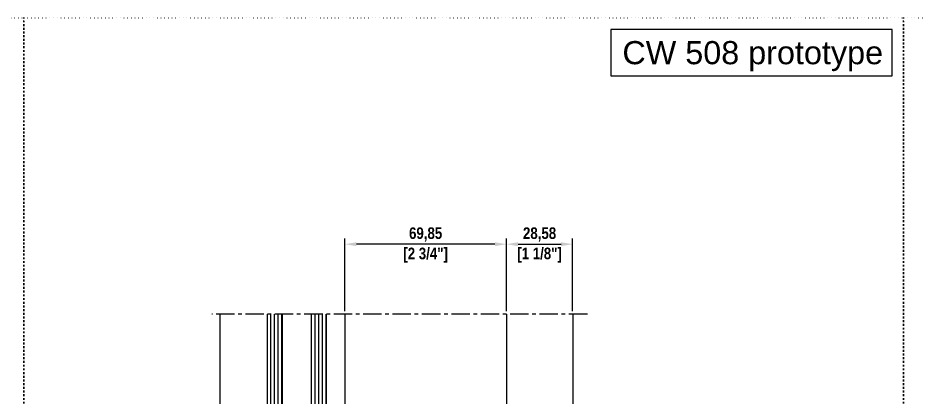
# Model space of a CAD drawing. Header units: millimetres. Extents: x -17234 to -8874, y -2869 to 1211.
# Drawn here: x -16096.8 to -15709, y -483.1 to -319.2 of the extents above; entities that cross this region are included whole.
import ezdxf
from ezdxf.enums import TextEntityAlignment as Align

# ---------------------------------------------------------------- set-up
doc = ezdxf.new("R2010")
doc.units = ezdxf.units.MM
doc.linetypes.add('ACAD_ISO07W100', pattern=[3, 0, -3])
doc.linetypes.add('CENTER', pattern=[50.8, 31.75, -6.35, 6.35, -6.35])
doc.layers.get('Defpoints').update_dxf_attribs({"linetype": 'ACAD_ISO07W100', "true_color": 0x105689})
for name, color, linetype in [('Centerline', 6, 'CENTER'), ('Dim', 5, 'Continuous'), ('Glass', 4, 'Continuous'), ('Profile View', 9, 'Continuous'), ('Text', 2, 'Continuous')]:
    doc.layers.add(name, color=color, linetype=linetype)
doc.styles.get("Standard").update_dxf_attribs({"font": 'arial.ttf'})
doc.styles.add('TXT', font='techb___.ttf')
doc.dimstyles.new('ISO-25$0', dxfattribs={"dimtxt": 2.5, "dimasz": 2.5, "dimexe": 1.25, "dimexo": 0.625, "dimtad": 1, "dimtxsty": 'TXT', "dimcen": 2.5, "dimclrd": 5, "dimclre": 5, "dimclrt": 2, "dimadec": 0, "dimazin": 0, "dimtfac": 1, "dimtmove": 0, "dimatfit": 3, "dimfxl": 1, "dimarcsym": 0})

# ---------------------------------------------------------------- blocks, each defined once
blk = doc.blocks.new('*D100')
at = {"layer": 'Defpoints', "color": 0, "transparency": 16777216}
for p in [(-15955.69, -417.01), (-15955.69, -447.24), (-15885.84, -447.24)]:
    blk.add_point(p, dxfattribs=at)
at = {"layer": 'Dim', "color": 5, "lineweight": -2, "transparency": 16777216}
for p, q in [((-15955.69, -445.99), (-15955.69, -414.51)), ((-15885.84, -445.99), (-15885.84, -414.51)), ((-15890.84, -417.01), (-15950.69, -417.01))]:
    blk.add_line(p, q, dxfattribs=at)
at = {"layer": 'Dim', "color": 5, "transparency": 16777216}
for points in [[(-15950.69, -416.18), (-15950.69, -417.85), (-15955.69, -417.01)], [(-15890.84, -416.18), (-15890.84, -417.85), (-15885.84, -417.01)]]:
    blk.add_solid(points, dxfattribs=at)
at = {"layer": 'Dim', "color": 2, "transparency": 16777216, "char_height": 5, "attachment_point": 5, "style": 'TXT'}
for s, insert in [('69,85', (-15920.77, -412.81)), ('[2 3/4"]', (-15920.77, -421.76))]:
    blk.add_mtext(s, dxfattribs=dict(at, insert=insert))
blk = doc.blocks.new('*D101')
at = {"layer": 'Defpoints', "color": 0, "transparency": 16777216}
for p in [(-15857.27, -417.01), (-15885.84, -447.24), (-15857.27, -447.24)]:
    blk.add_point(p, dxfattribs=at)
at = {"layer": 'Dim', "color": 5, "lineweight": -2, "transparency": 16777216}
for p, q in [((-15885.84, -445.99), (-15885.84, -414.51)), ((-15857.27, -445.99), (-15857.27, -414.51)), ((-15880.84, -417.01), (-15862.27, -417.01))]:
    blk.add_line(p, q, dxfattribs=at)
at = {"layer": 'Dim', "color": 5, "transparency": 16777216}
for points in [[(-15880.84, -416.18), (-15880.84, -417.85), (-15885.84, -417.01)], [(-15862.27, -416.18), (-15862.27, -417.85), (-15857.27, -417.01)]]:
    blk.add_solid(points, dxfattribs=at)
at = {"layer": 'Dim', "color": 2, "transparency": 16777216, "char_height": 5, "attachment_point": 5, "style": 'TXT'}
for s, insert in [('28,58', (-15871.56, -412.81)), ('[1 1/8"]', (-15871.56, -421.76))]:
    blk.add_mtext(s, dxfattribs=dict(at, insert=insert))

msp = doc.modelspace()

# ---------------------------------------------------------------- hatches: boundary and pattern name
at = {"layer": 'Glass', "ltscale": 0.5}
h = msp.add_hatch(dxfattribs=at)
h.set_pattern_fill('ANSI31', color=5, scale=0.5, angle=405)
h.set_pattern_definition([(90, (-16889.294, 7848.1962), (-1.5875, 1e-13), [])])
h.paths.add_polyline_path([(-15963.693, -447.239), (-15970.043, -447.239), (-15970.043, -506.664), (-15963.693, -506.664)])
h.paths.add_polyline_path([(-15989.093, -525.714), (-15982.743, -525.714), (-15982.743, -447.239), (-15989.093, -447.239)])

# ---------------------------------------------------------------- linework, layer by layer
at = {"layer": 'Centerline', "ltscale": 0.25}
msp.add_lwpolyline([(-15850.918, -447.239), (-16013.168, -447.239)], dxfattribs=at)
at = {"layer": 'Defpoints', "color": 1, "ltscale": 0.5}
for points in [[(-16474.331, -319.239), (-16094.331, -319.239), (-16094.331, -829.239), (-16474.331, -829.239), (-16474.331, -319.239)], [(-16094.331, -319.239), (-15714.331, -319.239), (-15714.331, -829.239), (-16094.331, -829.239), (-16094.331, -319.239)], [(-15714.331, -319.239), (-15334.331, -319.239), (-15334.331, -829.239), (-15714.331, -829.239), (-15714.331, -319.239)]]:
    msp.add_lwpolyline(points, dxfattribs=at)
at = {"layer": 'Glass'}
for points in [[(-15982.743, -447.239), (-15982.743, -525.714), (-15989.093, -525.714), (-15989.093, -447.239)], [(-15963.693, -447.239), (-15963.693, -506.664), (-15970.043, -506.664), (-15970.043, -447.239)]]:
    msp.add_lwpolyline(points, dxfattribs=at)
at = {"layer": 'Profile View', "ltscale": 0.5}
for points in [[(-16009.668, -447.239), (-16009.668, -661.239)], [(-15955.693, -447.239), (-15955.693, -495.589)], [(-15885.843, -447.239), (-15885.843, -497.839)], [(-15857.268, -447.239), (-15857.268, -661.239)]]:
    msp.add_lwpolyline(points, dxfattribs=at)
at = {"layer": 'Text', "ltscale": 0.5}
msp.add_lwpolyline([(-15840.804, -344.239), (-15719.331, -344.239), (-15719.331, -324.239), (-15840.804, -324.239)], close=True, dxfattribs=at)

# ---------------------------------------------------------------- texts
at = {"layer": 'Text', "color": 1, "ltscale": 0.5}
msp.add_text('CW 508 prototype ', height=10, dxfattribs=at).set_placement((-15719.331, -329.239), align=Align.TOP_RIGHT)

# ---------------------------------------------------------------- dimensions: what is measured, and where the dimension line sits
at = {"layer": 'Dim'}
dim = msp.add_linear_dim(base=(-15955.693, -417.012), p1=(-15885.843, -447.239), p2=(-15955.693, -447.239), angle=0, dimstyle='ISO-25$0', override={"dimscale": 2, "dimpost": '\\X'}, dxfattribs=at)
dim.commit()
dim.dimension.update_dxf_attribs({"geometry": '*D100', "text_midpoint": (-15920.768, -417.012)})
dim = msp.add_linear_dim(base=(-15857.268057101, -417.012260325), p1=(-15885.843057101, -447.23944298), p2=(-15857.268057101, -447.23944298), dimstyle='ISO-25$0', override={"dimscale": 2, "dimpost": '\\X'}, dxfattribs=at)
dim.commit()
dim.dimension.update_dxf_attribs({"geometry": '*D101', "text_midpoint": (-15871.555557101, -417.012260325)})

doc.saveas('drawing.dxf')
